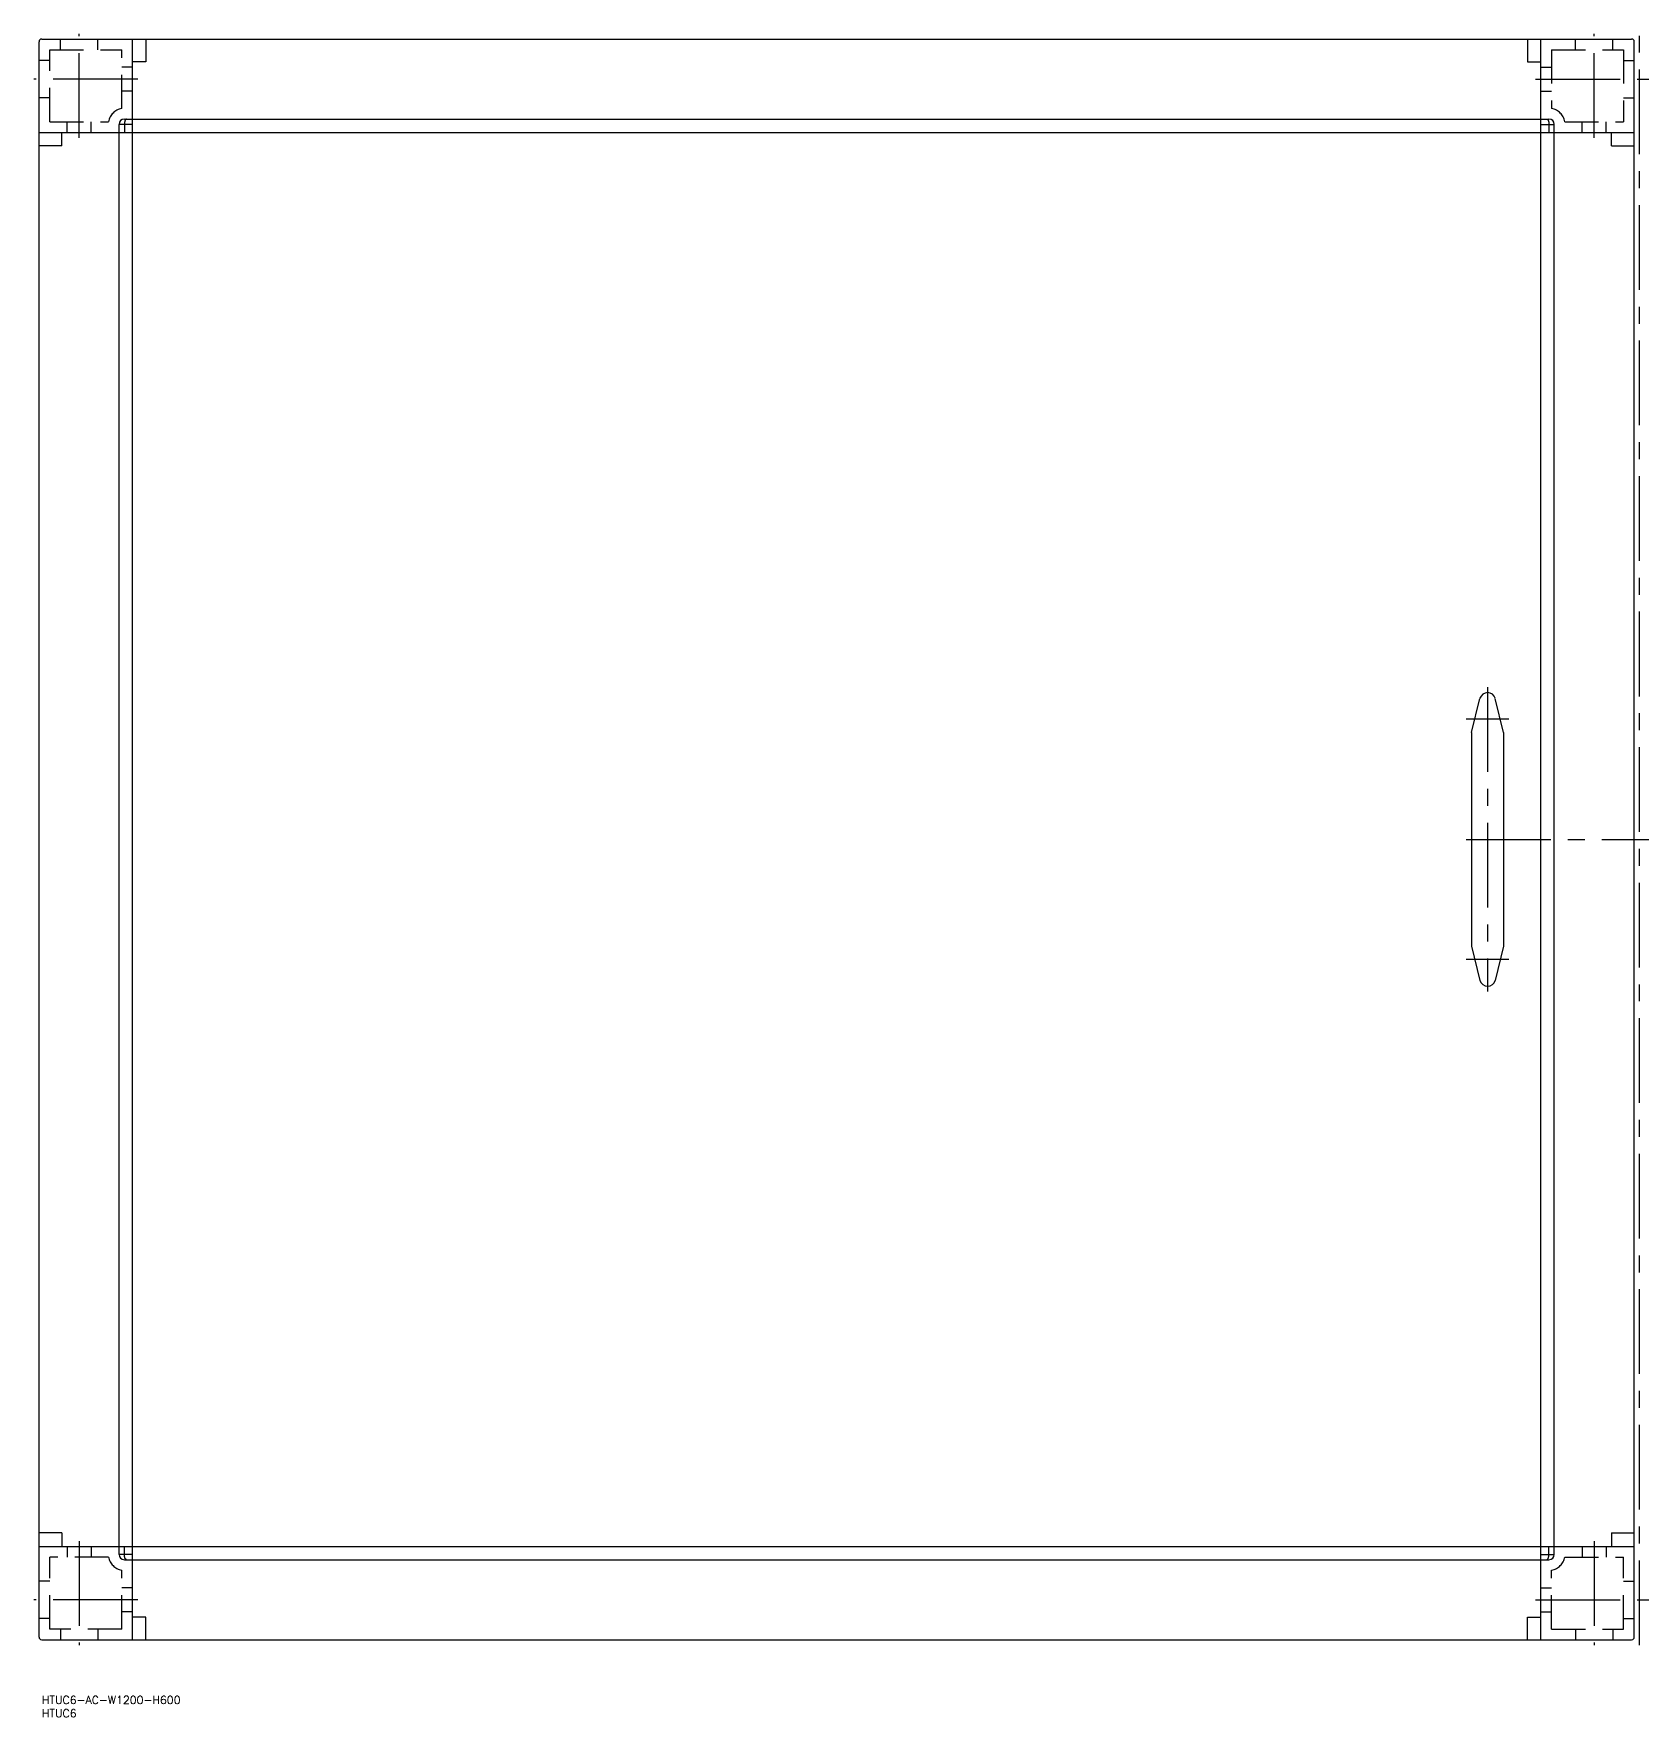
# Model space of a CAD drawing. Extents: x -602 to 730, y -29 to 602.
# Drawn here: x -602 to 1, y -29 to 602 of the extents above; entities that cross this region are included whole.
import ezdxf

# ---------------------------------------------------------------- set-up
doc = ezdxf.new("R2010")
doc.units = 0
doc.linetypes.add('CENTER', pattern=[50.8, 31.75, -6.35, 6.35, -6.35])
doc.linetypes.add('DASHED', pattern=[19.05, 12.7, -6.35])
doc.layers.get('0').update_dxf_attribs({"linetype": 'CONTINUOUS'})
doc.layers.add('CENTER', color=1, linetype='CENTER')
doc.styles.get("Standard").update_dxf_attribs({"font": 'txt.shx', "height": 3, "bigfont": 'bigfont.shx'})

# ---------------------------------------------------------------- blocks, each defined once
blk = doc.blocks.new('*U2')
at = {"color": 7, "linetype": 'CONTINUOUS'}
blk.add_text('HTUC6', height=3, dxfattribs=at).set_placement((-598.9, -29.09))
blk = doc.blocks.new('*U3')
at = {"color": 7, "linetype": 'CONTINUOUS'}
blk.add_text('HTUC6-AC-W1200-H600', height=3, dxfattribs=at).set_placement((-598.9, -24.09))

msp = doc.modelspace()

# ---------------------------------------------------------------- linework, layer by layer
at = {"color": 7, "linetype": 'CONTINUOUS'}
for p, q in [((-599, 600), (-3, 600)), ((-565, 0), (-565, 600)), ((-37, 0), (-37, 600)), ((-600, 1), (-600, 599)), ((-2, 1), (-2, 599)), ((-565, 568), (-570, 568)), ((-570, 32), (-570, 568)), ((-568, 570), (-34, 570)), ((-568, 568), (-568, 565)), ((-37, 568), (-32, 568)), ((-34, 568), (-34, 565)), ((-32, 32), (-32, 568)), ((-600, 565), (-2, 565)), ((-63, 340), (-59.87, 352.86)), ((-51, 340), (-54.13, 352.86)), ((-63, 340), (-63, 260)), ((-51, 340), (-51, 260)), ((-63, 260), (-59.87, 247.14)), ((-51, 260), (-54.13, 247.14)), ((-600, 35), (-2, 35)), ((-565, 32), (-570, 32)), ((-568, 32), (-568, 35)), ((-37, 32), (-32, 32)), ((-34, 32), (-34, 35)), ((-568, 30), (-34, 30)), ((-599, 0), (-3, 0))]:
    msp.add_line(p, q, dxfattribs=at)
at = {"color": 3, "linetype": 'DASHED'}
for p, q in [((-592, 596), (-592, 600)), ((-578, 596), (-578, 600)), ((-560, 600), (-560, 591.5)), ((-42, 600), (-42, 591.5)), ((-24, 596), (-24, 600)), ((-10, 596), (-10, 600)), ((-596, 569), (-596, 596)), ((-596, 596), (-569, 596)), ((-569, 573.92), (-569, 596)), ((-33, 596), (-33, 573.92)), ((-33, 596), (-6, 596)), ((-6, 596), (-6, 569)), ((-596, 592), (-600, 592)), ((-565, 589.5), (-569, 589.5)), ((-560, 591.5), (-565, 591.5)), ((-42, 591.5), (-37, 591.5)), ((-37, 589.5), (-33, 589.5)), ((-6, 592), (-2, 592)), ((-596, 578), (-600, 578)), ((-565, 580.5), (-569, 580.5)), ((-37, 580.5), (-33, 580.5)), ((-6, 578), (-2, 578)), ((-596, 569), (-573.92, 569)), ((-589.5, 565), (-589.5, 569)), ((-580.5, 565), (-580.5, 569)), ((-28.08, 569), (-6, 569)), ((-21.5, 565), (-21.5, 569)), ((-12.5, 565), (-12.5, 569)), ((-591.5, 560), (-591.5, 565)), ((-10.5, 560), (-10.5, 565)), ((-591.5, 560), (-600, 560)), ((-10.5, 560), (-2, 560)), ((-591.5, 40), (-600, 40)), ((-591.5, 40), (-591.5, 35)), ((-10.5, 40), (-2, 40)), ((-10.5, 40), (-10.5, 35)), ((-589.5, 35), (-589.5, 31)), ((-580.5, 35), (-580.5, 31)), ((-21.5, 35), (-21.5, 31)), ((-12.5, 35), (-12.5, 31)), ((-573.92, 31), (-596, 31)), ((-596, 4), (-596, 31)), ((-569, 4), (-569, 26.08)), ((-33, 4), (-33, 26.08)), ((-28.08, 31), (-6, 31)), ((-6, 4), (-6, 31)), ((-596, 22), (-600, 22)), ((-565, 19.5), (-569, 19.5)), ((-37, 19.5), (-33, 19.5)), ((-6, 22), (-2, 22)), ((-596, 8), (-600, 8)), ((-565, 10.5), (-569, 10.5)), ((-560, 8.5), (-565, 8.5)), ((-560, 0), (-560, 8.5)), ((-42, 8.5), (-37, 8.5)), ((-42, 0), (-42, 8.5)), ((-37, 10.5), (-33, 10.5)), ((-6, 8), (-2, 8)), ((-569, 4), (-596, 4)), ((-592, 4), (-592, 0)), ((-578, 4), (-578, 0)), ((-33, 4), (-6, 4)), ((-24, 4), (-24, 0)), ((-10, 4), (-10, 0))]:
    msp.add_line(p, q, dxfattribs=at)
at = {"color": 7, "linetype": 'CONTINUOUS'}
for points in [[(-567.17, 570, 0), (-567.18, 570, 0), (-567.19, 570, 0), (-567.2, 570, 0), (-567.21, 570, 0), (-567.22, 570, 0), (-567.23, 569.99, 0), (-567.24, 569.99, 0), (-567.25, 569.99, 0), (-567.26, 569.99, 0), (-567.27, 569.99, 0), (-567.28, 569.98, 0), (-567.29, 569.98, 0), (-567.3, 569.97, 0), (-567.31, 569.97, 0), (-567.32, 569.97, 0), (-567.33, 569.96, 0), (-567.34, 569.96, 0), (-567.35, 569.95, 0), (-567.36, 569.95, 0), (-567.37, 569.94, 0), (-567.38, 569.93, 0), (-567.39, 569.93, 0), (-567.4, 569.92, 0), (-567.41, 569.91, 0), (-567.42, 569.91, 0), (-567.43, 569.9, 0), (-567.44, 569.89, 0), (-567.45, 569.88, 0), (-567.46, 569.87, 0), (-567.47, 569.87, 0), (-567.48, 569.86, 0), (-567.49, 569.85, 0), (-567.5, 569.84, 0), (-567.51, 569.83, 0), (-567.52, 569.82, 0), (-567.53, 569.81, 0), (-567.54, 569.8, 0), (-567.54, 569.79, 0), (-567.55, 569.78, 0), (-567.56, 569.76, 0), (-567.57, 569.75, 0), (-567.58, 569.74, 0), (-567.59, 569.73, 0), (-567.6, 569.72, 0), (-567.61, 569.7, 0), (-567.61, 569.69, 0), (-567.62, 569.68, 0), (-567.63, 569.66, 0), (-567.64, 569.65, 0), (-567.65, 569.64, 0), (-567.66, 569.62, 0), (-567.67, 569.61, 0), (-567.67, 569.59, 0), (-567.68, 569.58, 0), (-567.69, 569.56, 0), (-567.7, 569.55, 0), (-567.71, 569.53, 0), (-567.71, 569.51, 0), (-567.72, 569.5, 0), (-567.73, 569.48, 0), (-567.74, 569.47, 0), (-567.74, 569.45, 0), (-567.75, 569.43, 0), (-567.76, 569.41, 0), (-567.76, 569.4, 0), (-567.77, 569.38, 0), (-567.78, 569.36, 0), (-567.79, 569.34, 0), (-567.79, 569.32, 0), (-567.8, 569.31, 0), (-567.81, 569.29, 0), (-567.81, 569.27, 0), (-567.82, 569.25, 0), (-567.82, 569.23, 0), (-567.83, 569.21, 0), (-567.84, 569.19, 0), (-567.84, 569.17, 0), (-567.85, 569.15, 0), (-567.85, 569.13, 0), (-567.86, 569.11, 0), (-567.87, 569.09, 0), (-567.87, 569.07, 0), (-567.88, 569.05, 0), (-567.88, 569.03, 0), (-567.89, 569.01, 0), (-567.89, 568.99, 0), (-567.9, 568.96, 0), (-567.9, 568.94, 0), (-567.91, 568.92, 0), (-567.91, 568.9, 0), (-567.92, 568.88, 0), (-567.92, 568.86, 0), (-567.92, 568.83, 0), (-567.93, 568.81, 0), (-567.93, 568.79, 0), (-567.94, 568.77, 0), (-567.94, 568.74, 0), (-567.94, 568.72, 0), (-567.95, 568.7, 0), (-567.95, 568.67, 0), (-567.96, 568.65, 0), (-567.96, 568.63, 0), (-567.96, 568.6, 0), (-567.96, 568.58, 0), (-567.97, 568.56, 0), (-567.97, 568.53, 0), (-567.97, 568.51, 0), (-567.98, 568.49, 0), (-567.98, 568.46, 0), (-567.98, 568.44, 0), (-567.98, 568.41, 0), (-567.98, 568.39, 0), (-567.99, 568.37, 0), (-567.99, 568.34, 0), (-567.99, 568.32, 0), (-567.99, 568.29, 0), (-567.99, 568.27, 0), (-567.99, 568.24, 0), (-568, 568.22, 0), (-568, 568.2, 0), (-568, 568.17, 0), (-568, 568.15, 0), (-568, 568.12, 0), (-568, 568.1, 0), (-568, 568.07, 0), (-568, 568.05, 0), (-568, 568.02, 0), (-568, 568, 0)], [(-34.83, 570, 0), (-34.82, 570, 0), (-34.81, 570, 0), (-34.8, 570, 0), (-34.79, 570, 0), (-34.78, 570, 0), (-34.77, 569.99, 0), (-34.76, 569.99, 0), (-34.75, 569.99, 0), (-34.74, 569.99, 0), (-34.73, 569.99, 0), (-34.72, 569.98, 0), (-34.71, 569.98, 0), (-34.7, 569.97, 0), (-34.69, 569.97, 0), (-34.68, 569.97, 0), (-34.67, 569.96, 0), (-34.66, 569.96, 0), (-34.65, 569.95, 0), (-34.64, 569.95, 0), (-34.63, 569.94, 0), (-34.62, 569.93, 0), (-34.61, 569.93, 0), (-34.6, 569.92, 0), (-34.59, 569.91, 0), (-34.58, 569.91, 0), (-34.57, 569.9, 0), (-34.56, 569.89, 0), (-34.55, 569.88, 0), (-34.54, 569.87, 0), (-34.53, 569.87, 0), (-34.52, 569.86, 0), (-34.51, 569.85, 0), (-34.5, 569.84, 0), (-34.49, 569.83, 0), (-34.48, 569.82, 0), (-34.47, 569.81, 0), (-34.46, 569.8, 0), (-34.46, 569.79, 0), (-34.45, 569.78, 0), (-34.44, 569.76, 0), (-34.43, 569.75, 0), (-34.42, 569.74, 0), (-34.41, 569.73, 0), (-34.4, 569.72, 0), (-34.39, 569.7, 0), (-34.39, 569.69, 0), (-34.38, 569.68, 0), (-34.37, 569.66, 0), (-34.36, 569.65, 0), (-34.35, 569.64, 0), (-34.34, 569.62, 0), (-34.33, 569.61, 0), (-34.33, 569.59, 0), (-34.32, 569.58, 0), (-34.31, 569.56, 0), (-34.3, 569.55, 0), (-34.29, 569.53, 0), (-34.29, 569.51, 0), (-34.28, 569.5, 0), (-34.27, 569.48, 0), (-34.26, 569.47, 0), (-34.26, 569.45, 0), (-34.25, 569.43, 0), (-34.24, 569.41, 0), (-34.24, 569.4, 0), (-34.23, 569.38, 0), (-34.22, 569.36, 0), (-34.21, 569.34, 0), (-34.21, 569.32, 0), (-34.2, 569.31, 0), (-34.19, 569.29, 0), (-34.19, 569.27, 0), (-34.18, 569.25, 0), (-34.18, 569.23, 0), (-34.17, 569.21, 0), (-34.16, 569.19, 0), (-34.16, 569.17, 0), (-34.15, 569.15, 0), (-34.15, 569.13, 0), (-34.14, 569.11, 0), (-34.13, 569.09, 0), (-34.13, 569.07, 0), (-34.12, 569.05, 0), (-34.12, 569.03, 0), (-34.11, 569.01, 0), (-34.11, 568.99, 0), (-34.1, 568.96, 0), (-34.1, 568.94, 0), (-34.09, 568.92, 0), (-34.09, 568.9, 0), (-34.08, 568.88, 0), (-34.08, 568.86, 0), (-34.08, 568.83, 0), (-34.07, 568.81, 0), (-34.07, 568.79, 0), (-34.06, 568.77, 0), (-34.06, 568.74, 0), (-34.06, 568.72, 0), (-34.05, 568.7, 0), (-34.05, 568.67, 0), (-34.04, 568.65, 0), (-34.04, 568.63, 0), (-34.04, 568.6, 0), (-34.04, 568.58, 0), (-34.03, 568.56, 0), (-34.03, 568.53, 0), (-34.03, 568.51, 0), (-34.02, 568.49, 0), (-34.02, 568.46, 0), (-34.02, 568.44, 0), (-34.02, 568.41, 0), (-34.02, 568.39, 0), (-34.01, 568.37, 0), (-34.01, 568.34, 0), (-34.01, 568.32, 0), (-34.01, 568.29, 0), (-34.01, 568.27, 0), (-34.01, 568.24, 0), (-34, 568.22, 0), (-34, 568.2, 0), (-34, 568.17, 0), (-34, 568.15, 0), (-34, 568.12, 0), (-34, 568.1, 0), (-34, 568.07, 0), (-34, 568.05, 0), (-34, 568.02, 0), (-34, 568, 0)], [(-567.17, 30, 0), (-567.18, 30, 0), (-567.19, 30, 0), (-567.2, 30, 0), (-567.21, 30, 0), (-567.22, 30, 0), (-567.23, 30.01, 0), (-567.24, 30.01, 0), (-567.25, 30.01, 0), (-567.26, 30.01, 0), (-567.27, 30.01, 0), (-567.28, 30.02, 0), (-567.29, 30.02, 0), (-567.3, 30.03, 0), (-567.31, 30.03, 0), (-567.32, 30.03, 0), (-567.33, 30.04, 0), (-567.34, 30.04, 0), (-567.35, 30.05, 0), (-567.36, 30.05, 0), (-567.37, 30.06, 0), (-567.38, 30.07, 0), (-567.39, 30.07, 0), (-567.4, 30.08, 0), (-567.41, 30.09, 0), (-567.42, 30.09, 0), (-567.43, 30.1, 0), (-567.44, 30.11, 0), (-567.45, 30.12, 0), (-567.46, 30.13, 0), (-567.47, 30.13, 0), (-567.48, 30.14, 0), (-567.49, 30.15, 0), (-567.5, 30.16, 0), (-567.51, 30.17, 0), (-567.52, 30.18, 0), (-567.53, 30.19, 0), (-567.54, 30.2, 0), (-567.54, 30.21, 0), (-567.55, 30.22, 0), (-567.56, 30.24, 0), (-567.57, 30.25, 0), (-567.58, 30.26, 0), (-567.59, 30.27, 0), (-567.6, 30.28, 0), (-567.61, 30.3, 0), (-567.61, 30.31, 0), (-567.62, 30.32, 0), (-567.63, 30.34, 0), (-567.64, 30.35, 0), (-567.65, 30.36, 0), (-567.66, 30.38, 0), (-567.67, 30.39, 0), (-567.67, 30.41, 0), (-567.68, 30.42, 0), (-567.69, 30.44, 0), (-567.7, 30.45, 0), (-567.71, 30.47, 0), (-567.71, 30.49, 0), (-567.72, 30.5, 0), (-567.73, 30.52, 0), (-567.74, 30.53, 0), (-567.74, 30.55, 0), (-567.75, 30.57, 0), (-567.76, 30.59, 0), (-567.76, 30.6, 0), (-567.77, 30.62, 0), (-567.78, 30.64, 0), (-567.79, 30.66, 0), (-567.79, 30.68, 0), (-567.8, 30.69, 0), (-567.81, 30.71, 0), (-567.81, 30.73, 0), (-567.82, 30.75, 0), (-567.82, 30.77, 0), (-567.83, 30.79, 0), (-567.84, 30.81, 0), (-567.84, 30.83, 0), (-567.85, 30.85, 0), (-567.85, 30.87, 0), (-567.86, 30.89, 0), (-567.87, 30.91, 0), (-567.87, 30.93, 0), (-567.88, 30.95, 0), (-567.88, 30.97, 0), (-567.89, 30.99, 0), (-567.89, 31.01, 0), (-567.9, 31.04, 0), (-567.9, 31.06, 0), (-567.91, 31.08, 0), (-567.91, 31.1, 0), (-567.92, 31.12, 0), (-567.92, 31.14, 0), (-567.92, 31.17, 0), (-567.93, 31.19, 0), (-567.93, 31.21, 0), (-567.94, 31.23, 0), (-567.94, 31.26, 0), (-567.94, 31.28, 0), (-567.95, 31.3, 0), (-567.95, 31.33, 0), (-567.96, 31.35, 0), (-567.96, 31.37, 0), (-567.96, 31.4, 0), (-567.96, 31.42, 0), (-567.97, 31.44, 0), (-567.97, 31.47, 0), (-567.97, 31.49, 0), (-567.98, 31.51, 0), (-567.98, 31.54, 0), (-567.98, 31.56, 0), (-567.98, 31.59, 0), (-567.98, 31.61, 0), (-567.99, 31.63, 0), (-567.99, 31.66, 0), (-567.99, 31.68, 0), (-567.99, 31.71, 0), (-567.99, 31.73, 0), (-567.99, 31.76, 0), (-568, 31.78, 0), (-568, 31.8, 0), (-568, 31.83, 0), (-568, 31.85, 0), (-568, 31.88, 0), (-568, 31.9, 0), (-568, 31.93, 0), (-568, 31.95, 0), (-568, 31.98, 0), (-568, 32, 0)], [(-34.83, 30, 0), (-34.82, 30, 0), (-34.81, 30, 0), (-34.8, 30, 0), (-34.79, 30, 0), (-34.78, 30, 0), (-34.77, 30.01, 0), (-34.76, 30.01, 0), (-34.75, 30.01, 0), (-34.74, 30.01, 0), (-34.73, 30.01, 0), (-34.72, 30.02, 0), (-34.71, 30.02, 0), (-34.7, 30.03, 0), (-34.69, 30.03, 0), (-34.68, 30.03, 0), (-34.67, 30.04, 0), (-34.66, 30.04, 0), (-34.65, 30.05, 0), (-34.64, 30.05, 0), (-34.63, 30.06, 0), (-34.62, 30.07, 0), (-34.61, 30.07, 0), (-34.6, 30.08, 0), (-34.59, 30.09, 0), (-34.58, 30.09, 0), (-34.57, 30.1, 0), (-34.56, 30.11, 0), (-34.55, 30.12, 0), (-34.54, 30.13, 0), (-34.53, 30.13, 0), (-34.52, 30.14, 0), (-34.51, 30.15, 0), (-34.5, 30.16, 0), (-34.49, 30.17, 0), (-34.48, 30.18, 0), (-34.47, 30.19, 0), (-34.46, 30.2, 0), (-34.46, 30.21, 0), (-34.45, 30.22, 0), (-34.44, 30.24, 0), (-34.43, 30.25, 0), (-34.42, 30.26, 0), (-34.41, 30.27, 0), (-34.4, 30.28, 0), (-34.39, 30.3, 0), (-34.39, 30.31, 0), (-34.38, 30.32, 0), (-34.37, 30.34, 0), (-34.36, 30.35, 0), (-34.35, 30.36, 0), (-34.34, 30.38, 0), (-34.33, 30.39, 0), (-34.33, 30.41, 0), (-34.32, 30.42, 0), (-34.31, 30.44, 0), (-34.3, 30.45, 0), (-34.29, 30.47, 0), (-34.29, 30.49, 0), (-34.28, 30.5, 0), (-34.27, 30.52, 0), (-34.26, 30.53, 0), (-34.26, 30.55, 0), (-34.25, 30.57, 0), (-34.24, 30.59, 0), (-34.24, 30.6, 0), (-34.23, 30.62, 0), (-34.22, 30.64, 0), (-34.21, 30.66, 0), (-34.21, 30.68, 0), (-34.2, 30.69, 0), (-34.19, 30.71, 0), (-34.19, 30.73, 0), (-34.18, 30.75, 0), (-34.18, 30.77, 0), (-34.17, 30.79, 0), (-34.16, 30.81, 0), (-34.16, 30.83, 0), (-34.15, 30.85, 0), (-34.15, 30.87, 0), (-34.14, 30.89, 0), (-34.13, 30.91, 0), (-34.13, 30.93, 0), (-34.12, 30.95, 0), (-34.12, 30.97, 0), (-34.11, 30.99, 0), (-34.11, 31.01, 0), (-34.1, 31.04, 0), (-34.1, 31.06, 0), (-34.09, 31.08, 0), (-34.09, 31.1, 0), (-34.08, 31.12, 0), (-34.08, 31.14, 0), (-34.08, 31.17, 0), (-34.07, 31.19, 0), (-34.07, 31.21, 0), (-34.06, 31.23, 0), (-34.06, 31.26, 0), (-34.06, 31.28, 0), (-34.05, 31.3, 0), (-34.05, 31.33, 0), (-34.04, 31.35, 0), (-34.04, 31.37, 0), (-34.04, 31.4, 0), (-34.04, 31.42, 0), (-34.03, 31.44, 0), (-34.03, 31.47, 0), (-34.03, 31.49, 0), (-34.02, 31.51, 0), (-34.02, 31.54, 0), (-34.02, 31.56, 0), (-34.02, 31.59, 0), (-34.02, 31.61, 0), (-34.01, 31.63, 0), (-34.01, 31.66, 0), (-34.01, 31.68, 0), (-34.01, 31.71, 0), (-34.01, 31.73, 0), (-34.01, 31.76, 0), (-34, 31.78, 0), (-34, 31.8, 0), (-34, 31.83, 0), (-34, 31.85, 0), (-34, 31.88, 0), (-34, 31.9, 0), (-34, 31.93, 0), (-34, 31.95, 0), (-34, 31.98, 0), (-34, 32, 0)]]:
    msp.add_polyline3d(points, dxfattribs=at)
for centre, radius, start, end in [((-599, 599), 1, 90, 180), ((-3, 599), 1, 0, 90), ((-568, 568), 2, 90, 180), ((-34, 568), 2, 0, 90), ((-57, 352), 3, 16.74621, 163.2538), ((-57, 248), 3, 196.74621, 343.25379), ((-568, 32), 2, 180, 270), ((-34, 32), 2, 270, 0), ((-599, 1), 1, 180, 270), ((-3, 1), 1, 270, 0)]:
    msp.add_arc(centre, radius, start, end, dxfattribs=at)
at = {"color": 3, "linetype": 'DASHED'}
for centre, start, end in [((-568, 568), 99.59407, 170.40593), ((-34, 568), 9.59407, 80.40593), ((-568, 32), 189.59407, 260.40593), ((-34, 32), 279.59407, 350.40593)]:
    msp.add_arc(centre, 6, start, end, dxfattribs=at)
at = {"layer": 'CENTER', "color": 1, "linetype": 'CENTER'}
for p, q in [((-585, 563), (-585, 602)), ((-17, 563), (-17, 602)), ((0, -2), (0, 602)), ((-563, 585), (-602, 585)), ((-39, 585), (39, 585)), ((-57, 357), (-57, 243)), ((-49, 345), (-65, 345)), ((-65, 300), (65, 300)), ((-49, 255), (-65, 255)), ((-585, 37), (-585, -2)), ((-17, 37), (-17, -2)), ((-563, 15), (-602, 15)), ((-39, 15), (39, 15))]:
    msp.add_line(p, q, dxfattribs=at)

# ---------------------------------------------------------------- block references
at = {"color": 7, "linetype": 'CONTINUOUS'}
for name in ['*U3', '*U2']:
    msp.add_blockref(name, (0, 0), dxfattribs=at)

doc.saveas('drawing.dxf')
